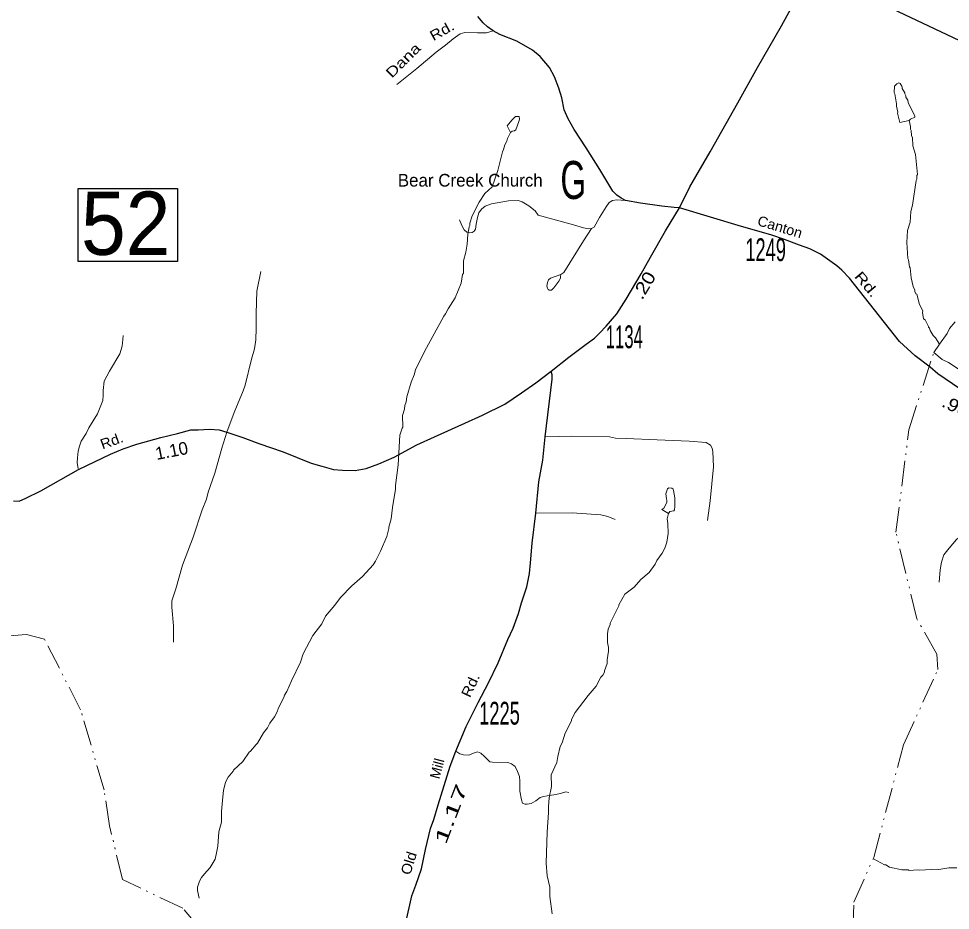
# Model space of a CAD drawing. Extents: x 472450 to 514595, y 155055 to 196778.
# Drawn here: x 488523 to 490363, y 175444 to 177205 of the extents above; entities that cross this region are included whole.
import ezdxf
from ezdxf.enums import TextEntityAlignment as Align

# ---------------------------------------------------------------- set-up
doc = ezdxf.new("R2010")
doc.units = 0
doc.header["$LTSCALE"] = 10
doc.linetypes.add('DASH_DOUBLE_DOT', pattern=[9.2, 5, -1.2, 0.3, -1.2, 0.3, -1.2])
for name, color, linetype, lineweight in [('10', 7, 'Continuous', 40), ('11', 7, 'Continuous', 40), ('17', 7, 'Continuous', 13), ('22', 7, 'Continuous', 13), ('3', 7, 'Continuous', 158), ('31', 7, 'Continuous', 35), ('32', 7, 'Continuous', 25), ('35', 7, 'Continuous', 13), ('59', 7, 'DASH_DOUBLE_DOT', 13), ('62', 7, 'Continuous', 13), ('8', 7, 'Continuous', 25)]:
    doc.layers.add(name, color=color, linetype=linetype, lineweight=lineweight)

msp = doc.modelspace()

# ---------------------------------------------------------------- linework, layer by layer
at = {"layer": '3', "lineweight": 25}
msp.add_lwpolyline([(483160.63, 180576.56), (492641.45, 176093.13), (498448.84, 178029.85)], dxfattribs=at)
at = {"layer": '31', "lineweight": 25}
msp.add_lwpolyline([(488640.66, 176870.06), (488836.8, 176870.06), (488836.8, 176725.46), (488640.66, 176725.46)], close=True, dxfattribs=at)
at = {"layer": '32'}
for points in [[(489827.53, 176831.73), (489847.99, 176872.95), (489888.5, 176942.04), (489942.78, 177039.36), (489981.72, 177109.21), (490028.92, 177191.27), (490069.44, 177264.93), (490094.61, 177309.59), (490118.05, 177347.92), (490142.99, 177383.25), (490185.47, 177426.76), (490209.07, 177453.09), (490246.04, 177492.41), (490288.13, 177537.06), (490333.36, 177584.39), (490364.44, 177618.74)], [(489827.53, 176831.73), (489817.61, 176832.43), (489792.83, 176835.1), (489750.74, 176841.21), (489721.24, 176846.55), (489712.98, 176851.13), (489704.32, 176856.86), (489696.06, 176864.49), (489670.89, 176907.24), (489643.75, 176950.37), (489619.76, 176986.63), (489607.96, 177007.62), (489600.48, 177025.17), (489595.37, 177049.22), (489589.47, 177067.92), (489581.21, 177090.82), (489570.98, 177108.76), (489552.89, 177130.52), (489537.55, 177143.49), (489506.87, 177161.05), (489473.04, 177174.41), (489459.77, 177181.34), (489448.75, 177188.98), (489440.49, 177196.99), (489429.87, 177209.97)], [(489574.45, 176509.12), (489609.53, 176536.64), (489643.36, 176562.21), (489660.27, 176574.42), (489670.1, 176583.96), (489683.09, 176597.7), (489704.33, 176622.51), (489722.42, 176651.14), (489752.31, 176701.52), (489770.8, 176734.34), (489799.91, 176786.63), (489827.53, 176831.73)], [(490408.07, 176455.78), (490338.13, 176503.91), (490323.04, 176516.79), (490293.15, 176539.31), (490262.07, 176567.93), (490163.35, 176693.12), (490148.01, 176708.39), (490138.17, 176717.17), (490124.8, 176727.09), (490105.92, 176740.45), (490085.07, 176750.75), (490064.72, 176758.07), (490034.82, 176769.14), (490008.47, 176778.3), (489950.25, 176795.09), (489827.53, 176831.73)], [(488512.91, 176253.06), (488523.92, 176252.29), (488537.29, 176258.4), (488567.19, 176272.9), (488641.03, 176315.07), (488704.51, 176345.44), (488729.29, 176355.99), (488756.68, 176364.85), (488804.07, 176378.35), (488836.67, 176385.94), (488863.19, 176393.11), (488877.54, 176393.53), (488900.15, 176394.8), (488919.28, 176393.11), (488934.06, 176388.89), (488965.79, 176378.34), (488997.1, 176366.11), (489045.35, 176349.66), (489101, 176327.72), (489121.87, 176321.39), (489144.91, 176315.06), (489162.74, 176313.8), (489187.52, 176312.96), (489209.26, 176317.17), (489234.04, 176326.03), (489264.47, 176339.53), (489309.25, 176363.58), (489344.03, 176379.61), (489404.03, 176406.19), (489438.81, 176422.22), (489483.15, 176444.15), (489516.19, 176466.09), (489544.45, 176486.34), (489574.45, 176509.12)], [(489286.64, 175416.92), (489299.25, 175473.03), (489307.51, 175494.12), (489318.38, 175526.18), (489326.64, 175564.57), (489336.21, 175605.49), (489343.16, 175623.63), (489351.42, 175652.32), (489363.16, 175690.71), (489374.9, 175729.1), (489386.2, 175758.63), (489406.64, 175807.56), (489430.55, 175854.39), (489450.98, 175893.62), (489469.68, 175933.28), (489489.24, 175979.26), (489499.67, 176001.62), (489509.67, 176030.31), (489516.19, 176051.82), (489526.19, 176083.46), (489531.41, 176109.62), (489533.58, 176130.29), (489537.06, 176169.1), (489544.45, 176228.58), (489550.11, 176290.6), (489557.93, 176333.63), (489562.71, 176379.61), (489576.63, 176493.51), (489576.63, 176501.95), (489574.45, 176509.12)]]:
    msp.add_lwpolyline(points, dxfattribs=at)
at = {"layer": '35'}
for points in [[(489459.77, 177181.34), (489447.08, 177177.46), (489429.38, 177177.08), (489404.21, 177178.22), (489395.16, 177175.17), (489381.01, 177165.3), (489365.66, 177153.03), (489347.57, 177138.91), (489309.41, 177107.23), (489269.6, 177075.09)], [(489654.37, 176790.83), (489647.68, 176790.07), (489638.64, 176791.97), (489618.58, 176798.08), (489548.56, 176817.55), (489542.66, 176825.56), (489530.47, 176835.87), (489517.1, 176843.88), (489509.23, 176846.55), (489490.35, 176845.41), (489456.92, 176839.68), (489443.94, 176834.72), (489437.25, 176829.38), (489431.74, 176822.13), (489428.99, 176812.97), (489426.63, 176799.23), (489425.06, 176789.68), (489422.3, 176785.49), (489418.76, 176783.2), (489414.04, 176782.43), (489408.14, 176783.58), (489402.64, 176788.16), (489397.92, 176796.55), (489393.59, 176808.01)], [(489721.24, 176846.55), (489704.33, 176847.32), (489695.67, 176846.17), (489688.99, 176841.97), (489683.09, 176833.96), (489670.1, 176812.59), (489659.09, 176793.88), (489654.37, 176790.83)], [(489654.37, 176790.83), (489638.24, 176766.78), (489599.7, 176704.19), (489593.8, 176700.37)], [(488934.06, 176388.89), (488948.84, 176427.7), (488966.66, 176470.31), (488970.14, 176481.28), (488982.75, 176532.75), (488988.84, 176553.42), (488991.44, 176570.71), (488991.88, 176593.92), (488992.31, 176622.18), (488992.75, 176645.38), (488993.62, 176666.9), (489001.01, 176706.13)], [(488640.96, 176316.76), (488638.81, 176328.02), (488639.25, 176338.02), (488640.67, 176350.79), (488643.31, 176360.8), (488646.8, 176370.61), (488656.41, 176386.13), (488662.07, 176397.11), (488679.04, 176424.56), (488689.65, 176451.33), (488690.36, 176461.63), (488690.36, 176471.23), (488691.78, 176489.08), (488702.39, 176508.98), (488722.9, 176543.3), (488727.85, 176558.4), (488728.56, 176571.44), (488729.26, 176579.67)], [(488934.06, 176388.89), (488924.49, 176357.25), (488910.58, 176307.47), (488897.54, 176270.35), (488894.06, 176256), (488885.8, 176234.91), (488867.97, 176181.33), (488846.67, 176125.65), (488833.19, 176079.24), (488825.8, 176055.62), (488825.8, 176042.96), (488828.85, 176005.84), (488828.85, 175973.78)], [(489562.71, 176379.61), (489615.32, 176380.45), (489689.66, 176379.61), (489701.4, 176377.08), (489722.7, 176375.81), (489784, 176373.7), (489847.04, 176371.17), (489880.52, 176368.22), (489888.78, 176363.16), (489892.26, 176357.25), (489893.56, 176350.5), (489894.87, 176320.13), (489888.35, 176253.05), (489883.3, 176214.3)], [(490620.53, 176356.02), (490612.15, 176333.27), (490608.81, 176313.22), (490608.72, 176297.72), (490605.46, 176281.32), (490604.8, 176265.76), (490596.79, 176246.38), (490584.77, 176237.02), (490576.08, 176230.34), (490566.14, 176227.67), (490525.82, 176221.47), (490472.56, 176213.63), (490447.18, 176207.61), (490421.13, 176202.93), (490403.93, 176198.29), (490386.11, 176185.66), (490375.01, 176176.67), (490360.16, 176159.77), (490349.66, 176146.12), (490344.99, 176132.08), (490342.31, 176116.71), (490340.31, 176092.65)], [(489544.45, 176228.58), (489616.19, 176229), (489672.71, 176225.21), (489686.62, 176221.83), (489700.53, 176216.35)], [(489386.2, 175758.63), (489394.46, 175753.57), (489401.42, 175751.03), (489411.85, 175750.61), (489421.42, 175754.83), (489428.81, 175756.94), (489435.76, 175754.41), (489443.16, 175748.08), (489450.11, 175740.49), (489453.59, 175737.54), (489458.81, 175737.11), (489489.24, 175735.85), (489496.2, 175733.74), (489503.15, 175728.25), (489507.93, 175718.55), (489512.28, 175708.43), (489512.72, 175699.57), (489512.72, 175679.74), (489515.76, 175662.44), (489517.93, 175656.12), (489523.15, 175653.58), (489527.06, 175653.58), (489534.89, 175655.27), (489544.02, 175660.33), (489552.71, 175667.08), (489559.67, 175669.19), (489566.63, 175670.46), (489579.67, 175672.15), (489593.15, 175675.1), (489603.15, 175678.05), (489609.23, 175676.79)]]:
    msp.add_lwpolyline(points, dxfattribs=at)
msp.add_lwpolyline([(489593.8, 176700.37), (489572.95, 176692.74), (489569.41, 176689.31), (489567.05, 176683.96), (489566.26, 176677.09), (489567.05, 176672.89), (489568.62, 176670.22), (489570.59, 176669.08), (489574.92, 176669.08), (489580.03, 176673.66), (489589.47, 176686.63), (489593.01, 176692.74), (489593.01, 176696.18)], close=True, dxfattribs=at)
at = {"layer": '59'}
for points in [[(489434.59, 174087.47), (489438.25, 174166.42), (489488.56, 174327.48), (489556.22, 174454.17), (489644.31, 174580.45), (489687.91, 174599.58), (489726.59, 174647.84), (489801.28, 174717.34), (489923.5, 174753.91), (490053.97, 174811.31), (490116.16, 174904.08), (490137.78, 175005.7), (490141.12, 175063.67), (490172.84, 175165.05), (490167.34, 175312.23), (490171.94, 175460.22), (490211.25, 175548.45), (490270.09, 175771.36), (490338.06, 175920.08), (490335.91, 175950.14), (490296.28, 176019.95), (490255.16, 176190.84), (490280.75, 176393.44), (490329.72, 176546.25)], [(488882.12, 175406.74), (488847.21, 175448.13), (488728.21, 175504.77), (488702.78, 175610.88), (488691.93, 175681.98), (488645.49, 175840.3), (488574.43, 175979.48), (488538.64, 175988.9), (488471.39, 175983.84)]]:
    msp.add_lwpolyline(points, dxfattribs=at)
at = {"layer": '62'}
msp.add_line((490329.72, 176546.25), (490340.94, 176562.53), dxfattribs=at)
for points in [[(490280.94, 177004.19), (490284, 177007.12), (490292.56, 177010.7), (490292.59, 177012.7), (490279.59, 177039.73), (490278.38, 177044.5), (490274.81, 177050.58), (490274.84, 177053.08), (490272.5, 177056.88), (490272.47, 177059.12), (490267.72, 177067.73), (490267.75, 177070.23), (490266.53, 177072), (490263.59, 177077.06), (490260.56, 177078.88), (490256.88, 177076.45), (490252.53, 177071.8), (490251.78, 177059.55), (490253, 177057.03), (490256.34, 177037.45), (490256.31, 177032.7), (490258.56, 177020.39), (490257.97, 177018.66), (490263.16, 177000.3)], [(489494, 176980.53), (489497.69, 176983.45), (489501.94, 176984.12), (489504.41, 176985.83), (489510.75, 177002.2), (489511.97, 177007.19), (489511.44, 177011.94), (489504.12, 177012.09), (489496.72, 177004.73), (489487.44, 176993.42)], [(489805.94, 176228.17), (489809.09, 176231.86), (489816.44, 176233.45), (489817.66, 176235.44), (489818.34, 176241.92), (489818.59, 176259.17), (489816.31, 176273.73), (489815.12, 176276.25), (489812.72, 176278.05), (489806.66, 176278.67), (489804.19, 176276.97), (489800.97, 176266.53), (489802.09, 176256.75), (489802.66, 176254.5), (489802.56, 176249.5), (489796.97, 176238.61), (489793.28, 176236.17)]]:
    msp.add_lwpolyline(points, close=True, dxfattribs=at)
for points in [[(490340.94, 176562.53), (490333.16, 176574.95), (490328.34, 176579.8), (490322.41, 176589.67), (490321.25, 176593.95), (490319.41, 176595.73), (490319.44, 176597.48), (490312.88, 176610.38), (490309.84, 176612.44), (490307.62, 176625.23), (490308.22, 176628.22), (490301.75, 176641.11), (490296.53, 176661.22), (490294.66, 176662.02), (490292.31, 176666.81), (490292.31, 176669.31), (490289.38, 176676.62), (490285.34, 176693.72), (490283.12, 176713.27), (490281.97, 176715.3), (490279.69, 176729.34), (490278.5, 176731.61), (490276.5, 176763.42), (490278.03, 176786.66), (490283.12, 176803.56), (490284.62, 176824.78), (490287.81, 176836.97), (490295.19, 176885.84), (490296.47, 176888.08), (490296.56, 176895.58), (490297.78, 176897.8), (490294.09, 176936.89), (490288.19, 176954.02), (490287.75, 176970.03), (490286.03, 176974.83), (490284.91, 176984.59), (490283.72, 176987.12), (490283.81, 176992.12), (490280.94, 177004.19)], [(488879.34, 175468.5), (488876.53, 175483.06), (488876.59, 175489.81), (488880.47, 175501.98), (488884.19, 175509.17), (488889.78, 175516.56), (488901.53, 175528.58), (488910.91, 175545.39), (488914.09, 175557.59), (488916.69, 175571.05), (488918.31, 175599.02), (488923.47, 175618.42), (488923.69, 175639.19), (488926.53, 175668.39), (488927.91, 175680.61), (488931.81, 175697.55), (488936.81, 175707.2), (488946.75, 175719.25), (488947.34, 175721.23), (488965.91, 175738.12), (488978.34, 175756.62), (488980.81, 175758.58), (488991.97, 175771.86), (488995, 175774.3), (489006.88, 175794.83), (489014.31, 175804.42), (489019.31, 175814.08), (489028, 175826.16), (489034.31, 175837.8), (489035.59, 175842.52), (489046.84, 175864.3), (489048.12, 175869.28), (489052.47, 175876.44), (489061.91, 175897.77), (489079.47, 175934.67), (489085.16, 175950.56), (489103.97, 175986.7), (489121.94, 176010.34), (489128.88, 176024.97), (489147.44, 176046.61), (489158.66, 176062.39), (489180.88, 176085.2), (489201.88, 176103.78), (489222.91, 176126.62), (489227.88, 176134.02), (489237.88, 176153.33), (489249.84, 176182.34), (489254.31, 176198.27), (489253.72, 176200.78), (489258.88, 176217.19), (489260.94, 176239.66), (489266.94, 176276.05), (489267.03, 176283.55), (489272.47, 176324.2), (489275.66, 176382.67), (489280.12, 176396.58), (489281.97, 176398.55), (489281.06, 176421.58), (489284.88, 176433.75), (489285.59, 176441.25), (489288.09, 176448.45), (489289.5, 176458.17), (489297.78, 176487.27), (489304.06, 176501.89), (489306.66, 176511.59), (489324.19, 176548.02), (489362.31, 176617.53), (489366.03, 176622.45), (489371.03, 176632.11), (489384.72, 176653.84), (489396.69, 176682.86), (489399.41, 176700.06), (489401.22, 176702.53), (489401.59, 176726.78), (489406.06, 176743.95), (489408.69, 176760.16), (489410.22, 176779.88), (489412.81, 176794.33), (489414.06, 176796.81), (489414.16, 176801.56), (489418.59, 176816.23), (489432.38, 176842.97), (489443.59, 176859.75), (489457.81, 176872.97), (489469.22, 176905.75), (489478.22, 176942.33), (489480.69, 176947.03), (489483.31, 176956.23), (489487.03, 176963.42), (489488.31, 176968.39), (489494, 176980.53)], [(490340.94, 176562.53), (490356.41, 176583.73), (490360.88, 176593.39), (490372, 176606.67)], [(490329.72, 176546.25), (490346.62, 176531.91), (490358.75, 176526.41), (490378.09, 176514.02), (490422.31, 176493.11), (490436.84, 176485.06), (490441.69, 176481.22), (490485.25, 176457.58), (490509.56, 176448.09), (490524.06, 176438.3), (490526.44, 176434.98), (490555.56, 176426.16), (490565.88, 176418.69), (490576.16, 176414.23), (490583.44, 176408.83), (490594.94, 176403.09), (490607.06, 176399.36)], [(489576.59, 175437.19), (489572.16, 175471.55), (489571.78, 175489.81), (489566.59, 175512.42), (489564.47, 175537.48), (489566.53, 175598.47), (489569.5, 175637.42), (489569.06, 175649.44), (489570.47, 175666.66), (489575.03, 175688.58), (489574.75, 175711.59), (489585.44, 175735.89), (489587.44, 175748.11), (489592.5, 175767.52), (489596.28, 175774.69), (489602.06, 175794.33), (489614.53, 175818.34), (489614.59, 175820.84), (489622.06, 175834.7), (489647.5, 175868.7), (489663.62, 175886.64), (489672.44, 175904.97), (489676.69, 175908.38), (489679.88, 175914.56), (489679.88, 175917.06), (489684.97, 175931.47), (489685.06, 175938.97), (489687.72, 175955.92), (489687.81, 175963.19), (489685.5, 175972.98), (489685.72, 175989.98), (489687.09, 175999.7), (489690.84, 176008.89), (489690.91, 176011.39), (489707.78, 176045.31), (489707.84, 176047.81), (489719.69, 176068.33), (489738.19, 176082.72), (489751.78, 176097.7), (489767.84, 176111.64), (489779.66, 176127.91), (489783.38, 176135.08), (489793.94, 176149.62), (489798.94, 176159.28), (489802.81, 176171.45), (489805.47, 176188.41), (489805.09, 176207.92), (489803.38, 176217.72), (489805.94, 176228.17)], [(490210.53, 175545.72), (490232.75, 175534.02), (490235.19, 175533.97), (490242.47, 175529.56), (490266.75, 175524.33), (490278.97, 175524.33), (490281.44, 175523.03), (490298.53, 175523.94), (490300.94, 175523.39), (490337.56, 175525.41), (490340, 175524.59), (490359.5, 175528.2), (490375.38, 175527.89)]]:
    msp.add_lwpolyline(points, dxfattribs=at)

# ---------------------------------------------------------------- texts
at = {"layer": '10'}
for s, rotation, width, p in [('Rd.', 29.028, 1.2, (489363.74, 177172.87)), ('Dana', 44.792, 1.3, (489289.39, 177115.87))]:
    msp.add_text(s, height=20, rotation=rotation, dxfattribs=dict(at, width=width)).set_placement(p, align=Align.CENTER)
at = {"layer": '11'}
for s, rotation, width, p in [('Canton', 343.099, 1.05, (490023.33, 176784.65)), ('Rd.', 309.999, 1.35, (490189.96, 176674.33)), ('Rd.', 19.806, 1.1, (488710.29, 176362.09)), ('Rd.', 65.004, 1.15, (489424.26, 175884.54)), ('Old', 72.412, 1.1, (489302.88, 175534.27))]:
    msp.add_text(s, height=20, rotation=rotation, dxfattribs=dict(at, width=width)).set_placement(p, align=Align.CENTER)
msp.add_text('Mill', height=20, rotation=75.028, dxfattribs=at).set_placement((489358.95, 175721.57), align=Align.CENTER)
at = {"layer": '17'}
for s, rotation, width, p in [('.20', 59.051, 1.2, (489768.31, 176672.27)), ('.90', 334.246, 1.15, (490367.6, 176428.5)), ('1.17', 69.02, 1.9, (489388.44, 175629.99))]:
    msp.add_text(s, height=25, rotation=rotation, dxfattribs=dict(at, width=width)).set_placement(p, align=Align.CENTER)
msp.add_text('1.10', height=25, rotation=11.018, dxfattribs=at).set_placement((488827.58, 176339.78), align=Align.CENTER)
at = {"layer": '22', "width": 0.65}
msp.add_text('G', height=75, rotation=0.708, dxfattribs=at).set_placement((489618.54, 176849.22), align=Align.CENTER)
at = {"layer": '22'}
msp.add_text('Bear Creek Church', height=25, dxfattribs=at).set_placement((489271.71, 176873.73))
at = {"layer": '31', "width": 0.95}
msp.add_text('52', height=125, dxfattribs=at).set_placement((488646.25, 176738.84))
at = {"layer": '8'}
for s, width, p in [('1249', 0.6, (489997.89, 176726.54)), ('1134', 0.55, (489718.82, 176554.5)), ('1225', 0.6, (489472.51, 175811.04))]:
    msp.add_text(s, height=45, dxfattribs=dict(at, width=width)).set_placement(p, align=Align.CENTER)

doc.saveas('drawing.dxf')
